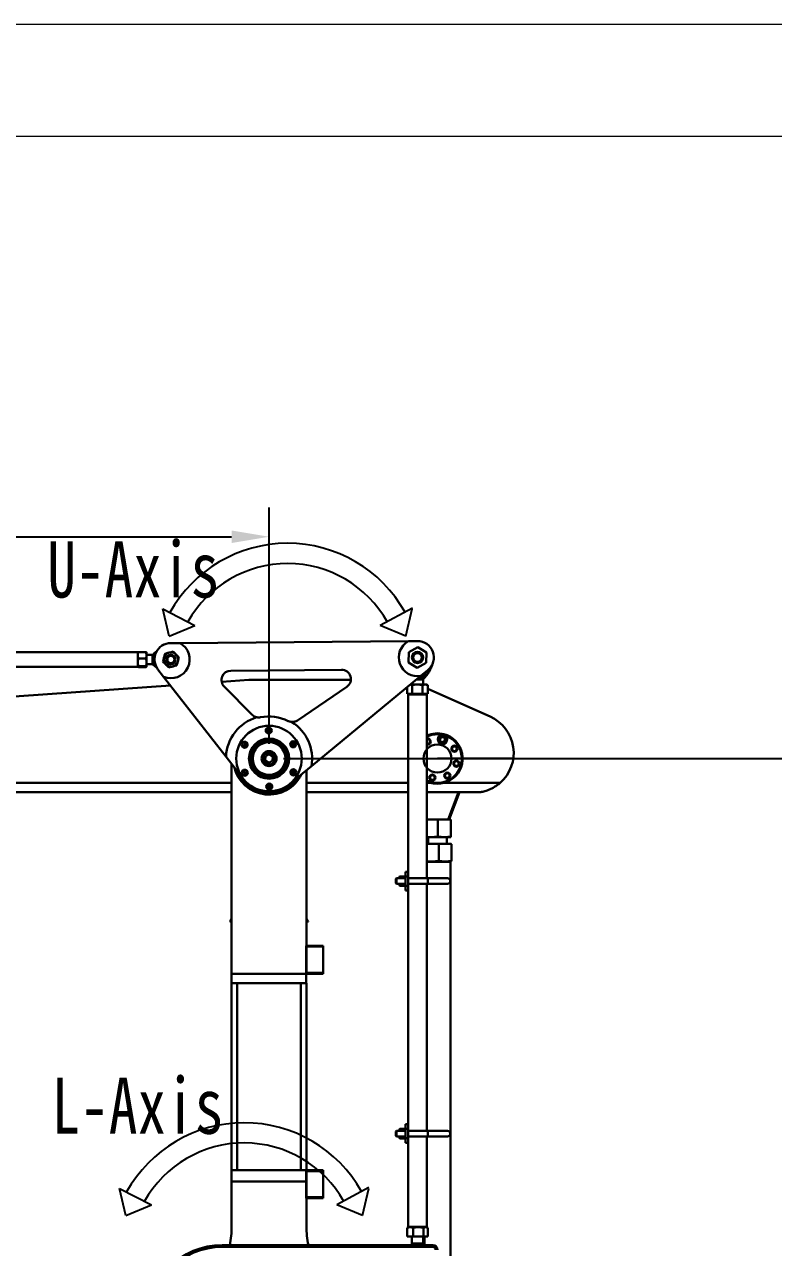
# Model space of a CAD drawing. Header units: millimetres. Extents: x 8 to 22425, y -1213 to 4973.
# Drawn here: x 17571 to 18372, y 3665 to 4973 of the extents above; entities that cross this region are included whole.
import ezdxf

# ---------------------------------------------------------------- set-up
doc = ezdxf.new("R2010")
doc.units = ezdxf.units.MM
doc.header["$PDSIZE"] = -1
doc.layers.add('文字层', color=7, linetype='Continuous', lineweight=25)
doc.styles.get("Standard").update_dxf_attribs({"font": 'hyswlongfangsong.ttf'})
doc.dimstyles.new('ISO-25', dxfattribs={"dimscale": 25, "dimtxt": 3.5, "dimasz": 1.6, "dimexe": 1.25, "dimexo": 0.625, "dimtad": 1, "dimdec": 0, "dimzin": 9, "dimdsep": 46, "dimtxsty": 'Standard', "dimcen": 2.5, "dimadec": 0, "dimazin": 2, "dimtfac": 1, "dimtdec": 0, "dimtofl": 0, "dimtmove": 0, "dimatfit": 3, "dimfxl": 1, "dimarcsym": 0})

# ---------------------------------------------------------------- blocks, each defined once
blk = doc.blocks.new('*D141')
at = {"color": 0, "lineweight": -2, "transparency": 16777216}
for p, q in [((17132.5, 4203.7), (17132.5, 4456.4)), ((17832.5, 4203.7), (17832.5, 4456.4)), ((17172.5, 4425.1), (17792.5, 4425.1))]:
    blk.add_line(p, q, dxfattribs=at)
at = {"color": 0, "transparency": 16777216}
for points in [[(17172.5, 4431.8), (17172.5, 4418.4), (17132.5, 4425.1)], [(17792.5, 4431.8), (17792.5, 4418.4), (17832.5, 4425.1)]]:
    blk.add_solid(points, dxfattribs=at)
at = {"layer": 'Defpoints', "color": 0, "transparency": 16777216}
for p in [(17832.5, 4425.1), (17132.5, 4188), (17832.5, 4188)]:
    blk.add_point(p, dxfattribs=at)
at = {"color": 0, "transparency": 16777216, "insert": (17482.5, 4484.5), "char_height": 87.5, "attachment_point": 5}
blk.add_mtext('700', dxfattribs=at)
blk = doc.blocks.new('*D142')
at = {"color": 0, "lineweight": -2, "transparency": 16777216}
for p, q in [((17848.1, 4188), (18611.8, 4188)), ((18580.6, 4148), (18580.6, 3578)), ((17848.1, 3538), (18611.8, 3538))]:
    blk.add_line(p, q, dxfattribs=at)
at = {"color": 0, "transparency": 16777216}
for points in [[(18573.9, 4148), (18587.2, 4148), (18580.6, 4188)], [(18573.9, 3578), (18587.2, 3578), (18580.6, 3538)]]:
    blk.add_solid(points, dxfattribs=at)
at = {"layer": 'Defpoints', "color": 0, "transparency": 16777216}
for p in [(17832.5, 4188), (17832.5, 3538), (18580.6, 3538)]:
    blk.add_point(p, dxfattribs=at)
at = {"color": 0, "transparency": 16777216, "insert": (18521.2, 3863), "char_height": 87.5, "attachment_point": 5, "rotation": 90}
blk.add_mtext('650', dxfattribs=at)
blk = doc.blocks.new('222')
for p, q in [((8104.5, 1227.3), (8097.8, 1256.3)), ((8097.8, 1256.3), (8132, 1238.6)), ((8364.4, 1257.1), (8330, 1238.6)), ((8357.5, 1227.3), (8364.2, 1256.3)), ((8104.5, 1227.3), (8132, 1238.6)), ((8357.5, 1227.3), (8330, 1238.6))]:
    blk.add_line(p, q)
for radius, end in [(143.8, 150.9432), (122.2, 150.6282)]:
    blk.add_arc((8231, 1182.6), radius, 29.2015, end)
blk = doc.blocks.new('*D176')
at = {"color": 0, "lineweight": -2, "transparency": 16777216}
for p, q in [((17062.9, 4348.1), (16153, 4348.1)), ((16184.3, 2991), (16184.3, 4308.1)), ((17673.4, 2951), (16153, 2951))]:
    blk.add_line(p, q, dxfattribs=at)
at = {"color": 0, "transparency": 16777216}
for points in [[(16177.6, 4308.1), (16190.9, 4308.1), (16184.3, 4348.1)], [(16177.6, 2991), (16190.9, 2991), (16184.3, 2951)]]:
    blk.add_solid(points, dxfattribs=at)
at = {"layer": 'Defpoints', "color": 0, "transparency": 16777216}
for p in [(16184.3, 4348.1), (17078.6, 4348.1), (17689, 2951)]:
    blk.add_point(p, dxfattribs=at)
at = {"color": 0, "transparency": 16777216, "insert": (16124.9, 3649.6), "char_height": 87.5, "attachment_point": 5, "rotation": 90}
blk.add_mtext('1397', dxfattribs=at)

msp = doc.modelspace()

# ---------------------------------------------------------------- linework, layer by layer
at = {"color": 0, "linetype": 'Continuous', "lineweight": 0}
msp.add_line((22425.2, 4972.7), (15320.6, 4972.7), dxfattribs=at)
at = {"color": 0, "linetype": 'Continuous', "lineweight": 15}
msp.add_line((22305.6, 4853.1), (15440.3, 4853.1), dxfattribs=at)
at = {"color": 161, "linetype": 'Continuous', "lineweight": 30, "true_color": 0x67adff}
for p, q in [((17692.1, 4301.9), (17142.1, 4301.9)), ((17692.1, 4301.9), (17692.1, 4285.9)), ((17700.9, 4301.9), (17692.8, 4301.9)), ((17701.6, 4298.4), (17701.6, 4301.5)), ((17717.7, 4308.7), (17717.6, 4308.4)), ((17717.6, 4308.4), (17717.7, 4308.3)), ((17718.7, 4309.3), (17718.8, 4309.1)), ((17718.8, 4309.1), (17718.9, 4309)), ((17720, 4309.8), (17719.7, 4309.9)), ((17720.1, 4309.7), (17720, 4309.8)), ((17737.1, 4311.4), (17727.5, 4311.4)), ((17981.4, 4313.5), (17737.1, 4311.4)), ((17991.1, 4313.6), (17981.4, 4313.5)), ((17981.9, 4301.8), (17981.6, 4290.8)), ((17991.5, 4307), (17981.9, 4301.8)), ((18000.8, 4301.3), (17991.5, 4307)), ((18000.6, 4290.3), (18000.8, 4301.3)), ((17700.9, 4294.9), (17692.8, 4294.9)), ((17708, 4298.9), (17701.6, 4298.9)), ((17701.6, 4298.4), (17701.6, 4290.8)), ((17701.6, 4290.8), (17701.6, 4286.3)), ((17708, 4288.9), (17701.6, 4288.9)), ((17708, 4298.9), (17708, 4288.9)), ((17708.2, 4298.9), (17708.2, 4288.8)), ((17981.6, 4290.8), (17990.9, 4285.1)), ((17990.9, 4285.1), (18000.6, 4290.3)), ((17142.1, 4285.9), (17692.1, 4285.9)), ((17700.9, 4286.8), (17692.8, 4286.8)), ((17700.9, 4285.8), (17692.8, 4285.8)), ((17713.8, 4283.1), (17719.8, 4275.5)), ((17719.8, 4275.5), (17786.5, 4190)), ((17791.6, 4281.9), (17909.9, 4282.9)), ((17877.8, 4180), (17994.9, 4276.4)), ((17994.9, 4276.4), (18002.3, 4282.6)), ((17996.6, 4277.9), (18000.4, 4277.9)), ((17996.8, 4278), (18000.7, 4278)), ((17137.4, 4224.5), (17727.1, 4266.1)), ((17781.9, 4270), (17810.8, 4272)), ((17814.3, 4234.9), (17784.6, 4264.9)), ((17810.8, 4272), (17920, 4272)), ((17915.7, 4264.6), (17863, 4228.8)), ((17980.2, 4257.1), (17980.2, 4264.4)), ((17985.5, 4266.5), (17983.4, 4267)), ((17983.5, 4267.1), (17990.9, 4267.1)), ((17985.2, 4268.5), (17985.2, 4267.1)), ((17990.9, 4267.1), (17985.5, 4266.5)), ((17985.5, 4257.1), (17985.5, 4266.5)), ((17990.2, 4272.6), (17997.2, 4272.6)), ((17990.4, 4272.7), (17997.3, 4272.7)), ((17996.4, 4266.5), (17990.9, 4267.1)), ((17990.9, 4267.1), (17999.3, 4267.1)), ((17999.3, 4267.1), (17996.4, 4266.5)), ((17996.4, 4257.1), (17996.4, 4266.5)), ((17997.2, 4272.6), (17997.2, 4267.1)), ((18002.2, 4266.5), (17999.3, 4267.1)), ((17999.3, 4267.1), (18000.7, 4267.1)), ((18002.2, 4266.5), (18000.7, 4267.1)), ((18002, 4266.6), (18002.2, 4266.5)), ((18002.2, 4257.1), (18002.2, 4266.5)), ((18002.2, 4262.5), (18068.8, 4232.9)), ((17985.5, 4257.1), (17980.2, 4257.1)), ((17981.7, 4257.1), (17981.2, 4256.6)), ((17981.2, 4256.6), (17981.2, 4067.1)), ((17996.4, 4257.1), (17985.5, 4257.1)), ((18002.2, 4257.1), (17996.4, 4257.1)), ((18001.2, 4256.6), (18000.7, 4257.1)), ((18001.2, 4060.1), (18001.2, 4256.6)), ((18016.1, 4210.5), (18015.1, 4207.8)), ((18018.9, 4211), (18016.1, 4210.5)), ((18020.7, 4208.9), (18018.9, 4211)), ((17814.6, 4197), (17814.9, 4197.5)), ((17815.6, 4196.7), (17815.7, 4196.9)), ((17817.2, 4200.9), (17817.6, 4201.3)), ((17818, 4200.4), (17818.2, 4200.6)), ((17821.3, 4203.4), (17821.5, 4203.5)), ((17824.6, 4206.4), (17825.1, 4206.6)), ((17825.1, 4205.5), (17825.3, 4205.6)), ((17829, 4207.7), (17829.6, 4207.8)), ((17829.4, 4206.8), (17829.6, 4206.8)), ((17833.7, 4208), (17834.3, 4208)), ((17833.8, 4207), (17834, 4207)), ((17838.1, 4206.2), (17838.3, 4206.1)), ((17842.1, 4204.4), (17842.3, 4204.3)), ((17842.5, 4205.4), (17843, 4205)), ((17845.7, 4201.7), (17845.8, 4201.6)), ((17846.2, 4202.6), (17846.6, 4202.2)), ((17848.5, 4198.3), (17848.6, 4198.1)), ((17849.2, 4199), (17849.5, 4198.5)), ((17857, 4205.4), (17857.9, 4204.1)), ((17857.9, 4204.1), (17860.6, 4203.6)), ((17860.6, 4203.6), (17860.8, 4203.7)), ((18015.1, 4207.8), (18017, 4205.6)), ((18017, 4205.6), (18019.8, 4206.2)), ((18019.8, 4206.2), (18020.7, 4208.9)), ((17786.5, 4190), (17804.9, 4166.5)), ((17813, 4183.4), (17812.9, 4184)), ((17813, 4192.7), (17813.2, 4193.2)), ((17813.5, 4188.2), (17813.5, 4188.4)), ((17814, 4192.6), (17814.1, 4192.8)), ((17828.7, 4190.6), (17828.4, 4186)), ((17828.4, 4186), (17832.2, 4183.5)), ((17832.8, 4192.6), (17828.7, 4190.6)), ((17832.2, 4183.5), (17836.3, 4185.5)), ((17836.6, 4190.1), (17832.8, 4192.6)), ((17836.3, 4185.5), (17836.6, 4190.1)), ((17850.4, 4194.4), (17850.5, 4194.2)), ((17851.3, 4185.7), (17851.3, 4185.4)), ((17851.4, 4190.1), (17851.4, 4189.8)), ((17852.4, 4185.7), (17852.3, 4185.1)), ((17852.4, 4190.3), (17852.4, 4189.8)), ((18012.5, 4188), (18093.6, 4188)), ((17792.5, 4182.4), (17792.5, 3958)), ((17814.6, 4179.1), (17814.4, 4179.6)), ((17815.4, 4179.7), (17815.3, 4179.9)), ((17817.2, 4175.2), (17816.8, 4175.6)), ((17817.8, 4176), (17817.7, 4176.1)), ((17820.5, 4172), (17820.1, 4172.4)), ((17821, 4172.9), (17820.8, 4173)), ((17824.8, 4170.7), (17824.6, 4170.8)), ((17841.8, 4171.5), (17841.6, 4171.4)), ((17842.4, 4170.7), (17842, 4170.4)), ((17845.4, 4174.1), (17845.2, 4173.9)), ((17846.2, 4173.5), (17845.8, 4173.1)), ((17850.3, 4181.4), (17850.2, 4181.2)), ((17851.3, 4181.2), (17851.1, 4180.6)), ((17854.7, 4161), (17877.8, 4180)), ((17859.2, 4174.5), (17859.7, 4175.5)), ((17872.5, 3988), (17872.5, 4175.6)), ((17147.5, 4162), (17792.5, 4162)), ((17824.6, 4169.7), (17824, 4169.9)), ((17829, 4168.3), (17828.4, 4168.5)), ((17829, 4169.4), (17828.8, 4169.4)), ((17833.4, 4169.1), (17833.2, 4169)), ((17837.8, 4169.8), (17837.6, 4169.7)), ((17838.2, 4168.9), (17837.6, 4168.7)), ((17872.5, 4162), (17981.2, 4162)), ((18001.2, 4162), (18005.2, 4162)), ((18019.8, 4162), (18079.5, 4162)), ((17191.3, 4152), (17792.5, 4152)), ((17872.5, 4152), (17981.2, 4152)), ((18001.2, 4152), (18058, 4152)), ((18023.9, 4123), (18035.1, 4152)), ((18036.1, 4152), (18025, 4123)), ((18001.2, 4122.7), (18005.6, 4123)), ((18023.9, 4123), (18001.2, 4123)), ((18005.6, 4123), (18012.8, 4122.4)), ((18012.8, 4122.4), (18019.9, 4123)), ((18012.8, 4122.4), (18012.8, 4104.6)), ((18019.9, 4123), (18026.9, 4122.4)), ((18025, 4123), (18023.9, 4123)), ((18026.8, 4123), (18025, 4123)), ((18026.8, 4123), (18026.8, 4123)), ((18026.9, 4122.4), (18026.9, 4104.6)), ((18005.6, 4104), (18001.2, 4104.4)), ((18005.6, 4104), (18001.2, 4104)), ((18001.2, 4096.6), (18006.4, 4097)), ((18006.4, 4097), (18001.2, 4097)), ((18002.5, 4104), (18002.5, 4097)), ((18012.8, 4104.6), (18005.6, 4104)), ((18019.9, 4104), (18005.6, 4104)), ((18006.4, 4097), (18013.9, 4096.4)), ((18020.7, 4097), (18006.4, 4097)), ((18019.9, 4104), (18012.8, 4104.6)), ((18013.9, 4096.4), (18020.7, 4097)), ((18013.9, 4096.4), (18013.9, 4078.6)), ((18026.9, 4104.6), (18019.9, 4104)), ((18026.8, 4104), (18019.9, 4104)), ((18020.7, 4097), (18027.4, 4096.4)), ((18020.7, 4097), (18026.7, 4097)), ((18022.5, 4097), (18022.5, 4104)), ((18026.8, 4104), (18026.8, 4104)), ((18026.8, 4097), (18026.8, 4097)), ((18027.4, 4096.4), (18027.4, 4078.6)), ((17978.2, 4067.1), (17981.2, 4067.1)), ((18006.4, 4078), (18001.2, 4078.4)), ((18006.4, 4078), (18001.2, 4078)), ((18026.5, 4077.5), (18001.2, 4077.5)), ((18013.9, 4078.6), (18006.4, 4078)), ((18020.7, 4078), (18006.4, 4078)), ((18020.7, 4078), (18013.9, 4078.6)), ((18027.4, 4078.6), (18020.7, 4078)), ((18020.7, 4078), (18026.7, 4078)), ((18026.5, 4077.5), (18026, 4078)), ((18026.5, 3648.5), (18026.5, 4077.5)), ((18026.8, 4078), (18026.8, 4078)), ((17968.8, 4060.1), (17968.2, 4059.5)), ((17968.2, 4054.7), (17968.8, 4054.1)), ((17978.2, 4060.1), (17968.8, 4060.1)), ((17968.8, 4054.1), (17978.2, 4054.1)), ((17972.2, 4061.4), (17971.8, 4061.7)), ((17971.8, 4060.1), (17971.8, 4061.7)), ((17971.8, 4054.1), (17971.8, 4052.4)), ((17972, 4060.1), (17972.2, 4061.4)), ((17977.8, 4062.1), (17972.2, 4062.1)), ((17977.8, 4061.4), (17972.2, 4061.4)), ((17977.8, 4062.1), (17978.2, 4061.7)), ((17977.8, 4061.4), (17978, 4060.1)), ((17978.2, 4062.1), (17978.2, 4052.1)), ((17981.2, 4062.1), (17978.2, 4062.1)), ((17981.2, 4062.1), (17981.2, 4052.1)), ((18002.2, 4060.1), (17981.2, 4060.1)), ((17981.2, 4054.1), (18002.2, 4054.1)), ((18001.2, 3790.1), (18001.2, 4054.1)), ((18023.2, 4060.1), (18002.2, 4060.1)), ((17977.8, 4052), (17972.2, 4052)), ((17977.8, 4052), (17978.2, 4052.4)), ((17978.2, 4052.1), (17981.2, 4052.1)), ((17981.2, 4047.1), (17978.2, 4047.1)), ((17981.2, 4047.1), (17981.2, 3797.1)), ((17792.5, 4013), (17790.8, 4014)), ((17874.2, 4014), (17872.5, 4013)), ((17872.3, 3988), (17872.5, 3988)), ((17872.3, 3988), (17872.3, 3958)), ((17872.5, 3987), (17872.5, 3988)), ((17872.5, 3988), (17890.5, 3988)), ((17890.5, 3988), (17890.5, 3987)), ((17872.5, 3987), (17872.5, 3959)), ((17890.5, 3987), (17872.5, 3987)), ((17890.5, 3987), (17890.5, 3959)), ((17792.5, 3958), (17872.3, 3958)), ((17792.5, 3948), (17792.5, 3958)), ((17872.3, 3948), (17872.3, 3958)), ((17872.5, 3958), (17872.5, 3959)), ((17872.5, 3959), (17890.5, 3959)), ((17890.5, 3958), (17872.5, 3958)), ((17890.5, 3959), (17890.5, 3958)), ((17872.3, 3948), (17792.5, 3948)), ((17792.5, 3948), (17792.5, 3748)), ((17798.5, 3948), (17798.5, 3748)), ((17866.5, 3948), (17866.5, 3748)), ((17872.5, 3948), (17872.3, 3948)), ((17872.5, 3948), (17872.5, 3748)), ((17972.2, 3791.4), (17971.8, 3791.7)), ((17971.8, 3790.1), (17971.8, 3791.7)), ((17972, 3790.1), (17972.2, 3791.4)), ((17977.8, 3792.1), (17972.2, 3792.1)), ((17977.8, 3791.4), (17972.2, 3791.4)), ((17977.8, 3792.1), (17978.2, 3791.7)), ((17977.8, 3791.4), (17978, 3790.1)), ((17978.2, 3797.1), (17981.2, 3797.1)), ((17981.2, 3792.1), (17978.2, 3792.1)), ((17978.2, 3792.1), (17978.2, 3782.1)), ((17981.2, 3792.1), (17981.2, 3782.1)), ((17968.8, 3790.1), (17968.2, 3789.5)), ((17968.2, 3784.7), (17968.8, 3784.1)), ((17978.2, 3790.1), (17968.8, 3790.1)), ((17968.8, 3784.1), (17978.2, 3784.1)), ((17977.8, 3782), (17972.2, 3782)), ((17977.8, 3782), (17978.2, 3782.4)), ((17978.2, 3782.1), (17981.2, 3782.1)), ((18002.2, 3790.1), (17981.2, 3790.1)), ((17981.2, 3784.1), (18002.2, 3784.1)), ((18001.2, 3687.6), (18001.2, 3784.1)), ((17981.2, 3777.1), (17978.2, 3777.1)), ((17981.2, 3777.1), (17981.2, 3687.6)), ((17792.5, 3736), (17792.5, 3748)), ((17792.5, 3748), (17872.3, 3748)), ((17872.3, 3748), (17872.3, 3736)), ((17872.3, 3748), (17872.5, 3748)), ((17872.5, 3747), (17872.5, 3748)), ((17872.5, 3748), (17890.5, 3748)), ((17872.5, 3747), (17872.5, 3719)), ((17890.5, 3747), (17872.5, 3747)), ((17890.5, 3748), (17890.5, 3747)), ((17890.5, 3747), (17890.5, 3719)), ((17792.5, 3688), (17792.5, 3736)), ((17872.3, 3736), (17792.5, 3736)), ((17872.3, 3736), (17872.3, 3718)), ((17872.3, 3718), (17872.5, 3718)), ((17872.5, 3718), (17872.5, 3719)), ((17872.5, 3719), (17890.5, 3719)), ((17872.5, 3688), (17872.5, 3718)), ((17890.5, 3718), (17872.5, 3718)), ((17890.5, 3719), (17890.5, 3718)), ((17983.4, 3687.1), (17980.3, 3686.5)), ((17981.7, 3687.1), (17980.7, 3686.7)), ((17981.2, 3687.6), (17981.7, 3687.1)), ((17981.7, 3687.1), (17983.4, 3687.1)), ((17986.5, 3686.5), (17983.4, 3687.1)), ((17983.4, 3687.1), (17992, 3687.1)), ((17992, 3687.1), (17986.5, 3686.5)), ((17997.5, 3686.5), (17992, 3687.1)), ((17999.8, 3687.1), (17997.5, 3686.5)), ((18002.1, 3686.5), (17999.8, 3687.1)), ((17999.8, 3687.1), (18000.7, 3687.1)), ((18000.7, 3687.1), (18001.2, 3687.6)), ((18001.7, 3686.7), (18000.7, 3687.1)), ((18001, 3687.6), (18001.2, 3687.6)), ((17980.3, 3686.5), (17980.7, 3686.6)), ((17980.3, 3677.1), (17980.3, 3686.5)), ((17986.5, 3677.1), (17980.3, 3677.1)), ((17985.2, 3669.6), (17985.2, 3677.1)), ((17986.5, 3677.1), (17986.5, 3686.5)), ((17997.5, 3677.1), (17986.5, 3677.1)), ((17997.2, 3669.6), (17997.2, 3677.1)), ((17997.5, 3677.1), (17997.5, 3686.5)), ((18002.1, 3677.1), (17997.5, 3677.1)), ((17998.5, 3677.1), (17998.5, 3668)), ((18002.1, 3677.1), (18002.1, 3686.5)), ((17782.5, 3668), (17782.5, 3666)), ((17782.5, 3668), (18007.5, 3668)), ((18007.5, 3666), (17782.5, 3666)), ((17984, 3668), (17985.1, 3669.4)), ((17998.5, 3668), (17997.3, 3669.4)), ((18007.5, 3668), (18007.5, 3666))]:
    msp.add_line(p, q, dxfattribs=at)
at = {"color": 161, "linetype": 'Continuous', "lineweight": 30, "true_color": 0x67adff, "flags": 128}
for points in [[(17717.6, 4308.4), (17717.7, 4308.4), (17718, 4308.6), (17718.3, 4308.8), (17718.8, 4309.1)], [(17717.7, 4308.7), (17717.8, 4308.8), (17718, 4308.9), (17718.3, 4309.1), (17718.7, 4309.3)], [(17718.7, 4309.3), (17719.1, 4309.5), (17719.4, 4309.7), (17719.6, 4309.8), (17719.7, 4309.9)], [(17718.8, 4309.1), (17719.3, 4309.4), (17719.7, 4309.6), (17719.9, 4309.7), (17720, 4309.8)], [(18001.2, 4256.6), (18001, 4256.6), (18000.5, 4256.6), (17999.7, 4256.6), (17998.5, 4256.6), (17997.1, 4256.6), (17995.4, 4256.6), (17993.6, 4256.6), (17991.7, 4256.6), (17989.8, 4256.6), (17988, 4256.6), (17986.3, 4256.6), (17984.7, 4256.6), (17983.4, 4256.6), (17982.3, 4256.6), (17981.6, 4256.6), (17981.3, 4256.6), (17981.2, 4256.6)], [(17834.7, 4217.9), (17832, 4218), (17829.7, 4217.9)], [(17816.6, 4198.9), (17816.4, 4199), (17816.3, 4199.1), (17816.1, 4199.2), (17815.9, 4199.3), (17815.8, 4199.4), (17815.7, 4199.5), (17815.5, 4199.6), (17815.4, 4199.7)], [(17816.6, 4198.9), (17816.7, 4198.7), (17816.9, 4198.6), (17817, 4198.5), (17817.2, 4198.4), (17817.3, 4198.3), (17817.5, 4198.2), (17817.6, 4198.2)], [(17819.5, 4202.2), (17819.4, 4202.4), (17819.2, 4202.5), (17819.1, 4202.7), (17819, 4202.8), (17818.9, 4202.9), (17818.7, 4203.1), (17818.6, 4203.2), (17818.5, 4203.3)], [(17819.5, 4202.2), (17819.6, 4202.1), (17819.8, 4202), (17819.9, 4201.8), (17820, 4201.7), (17820.1, 4201.5), (17820.2, 4201.4), (17820.3, 4201.3)], [(17820.6, 4204.1), (17820.7, 4204.2), (17821, 4204.4)], [(17823.1, 4204.8), (17823, 4205), (17822.9, 4205.2), (17822.8, 4205.4), (17822.8, 4205.5), (17822.7, 4205.7), (17822.6, 4205.8), (17822.5, 4206), (17822.4, 4206.1)], [(17823.1, 4204.8), (17823.2, 4204.7), (17823.3, 4204.5), (17823.4, 4204.3), (17823.5, 4204.2), (17823.6, 4204), (17823.7, 4203.9), (17823.7, 4203.8)], [(17827.2, 4206.6), (17827.2, 4206.7), (17827.1, 4206.9), (17827.1, 4207.1), (17827, 4207.3), (17827, 4207.5), (17826.9, 4207.6), (17826.9, 4207.8), (17826.9, 4207.9)], [(17827.2, 4206.6), (17827.3, 4206.4), (17827.4, 4206.2), (17827.4, 4206), (17827.5, 4205.8), (17827.5, 4205.7), (17827.6, 4205.5), (17827.6, 4205.4)], [(17831.7, 4207.3), (17831.7, 4207.5), (17831.6, 4207.7), (17831.6, 4207.8), (17831.6, 4208), (17831.6, 4208.2), (17831.6, 4208.4), (17831.6, 4208.5), (17831.6, 4208.7)], [(17831.7, 4207.3), (17831.7, 4207.1), (17831.7, 4206.9), (17831.7, 4206.7), (17831.7, 4206.5), (17831.7, 4206.3), (17831.7, 4206.2), (17831.7, 4206)], [(17836.1, 4206.9), (17836.1, 4206.7), (17836, 4206.6), (17836, 4206.4), (17836, 4206.2), (17835.9, 4206), (17835.9, 4205.9), (17835.9, 4205.7)], [(17836.1, 4206.9), (17836.2, 4207.1), (17836.2, 4207.3), (17836.2, 4207.5), (17836.3, 4207.7), (17836.3, 4207.9), (17836.3, 4208), (17836.4, 4208.2), (17836.4, 4208.3)], [(17838.2, 4207.2), (17838.5, 4207.1), (17838.8, 4207)], [(17840.4, 4205.6), (17840.3, 4205.4), (17840.2, 4205.2), (17840.1, 4205.1), (17840.1, 4204.9), (17840, 4204.7), (17839.9, 4204.6), (17839.9, 4204.5)], [(17840.4, 4205.6), (17840.5, 4205.8), (17840.5, 4205.9), (17840.6, 4206.1), (17840.7, 4206.3), (17840.8, 4206.4), (17840.8, 4206.6), (17840.9, 4206.7), (17841, 4206.9)], [(17844.2, 4203.3), (17844.1, 4203.1), (17844, 4203), (17843.9, 4202.8), (17843.8, 4202.7), (17843.6, 4202.6), (17843.5, 4202.4), (17843.5, 4202.3)], [(17844.2, 4203.3), (17844.3, 4203.4), (17844.5, 4203.6), (17844.6, 4203.8), (17844.7, 4203.9), (17844.8, 4204), (17844.9, 4204.2), (17845, 4204.3), (17845.1, 4204.4)], [(17847.4, 4200.2), (17847.3, 4200.1), (17847.1, 4199.9), (17847, 4199.8), (17846.8, 4199.7), (17846.7, 4199.6), (17846.6, 4199.5), (17846.5, 4199.4)], [(17847.4, 4200.2), (17847.6, 4200.3), (17847.7, 4200.4), (17847.9, 4200.5), (17848, 4200.7), (17848.1, 4200.8), (17848.3, 4200.9), (17848.4, 4201), (17848.5, 4201.1)], [(17849.8, 4196.4), (17850, 4196.5), (17850.2, 4196.6), (17850.3, 4196.7), (17850.5, 4196.7), (17850.7, 4196.8), (17850.8, 4196.9), (17851, 4197), (17851.1, 4197)], [(17813.3, 4186.1), (17813.1, 4186.1), (17813, 4186.1), (17812.8, 4186), (17812.6, 4186), (17812.4, 4186), (17812.2, 4186), (17812.1, 4186), (17811.9, 4185.9)], [(17813.4, 4190.6), (17813.2, 4190.6), (17813, 4190.6), (17812.8, 4190.6), (17812.7, 4190.7), (17812.5, 4190.7), (17812.3, 4190.7), (17812.1, 4190.7), (17812, 4190.7)], [(17812.5, 4188), (17812.5, 4188.1), (17812.5, 4188.6)], [(17814.5, 4194.9), (17814.3, 4195), (17814.1, 4195), (17814, 4195.1), (17813.8, 4195.2), (17813.6, 4195.2), (17813.5, 4195.3), (17813.3, 4195.3), (17813.2, 4195.4)], [(17813.3, 4186.1), (17813.5, 4186.1), (17813.7, 4186.1), (17813.9, 4186.1), (17814.1, 4186.2), (17814.3, 4186.2), (17814.4, 4186.2), (17814.6, 4186.2)], [(17813.4, 4190.6), (17813.6, 4190.5), (17813.8, 4190.5), (17814, 4190.5), (17814.2, 4190.5), (17814.3, 4190.4), (17814.5, 4190.4), (17814.6, 4190.4)], [(17814, 4183.8), (17813.9, 4183.9), (17813.9, 4184)], [(17814.5, 4194.9), (17814.7, 4194.8), (17814.9, 4194.8), (17815, 4194.7), (17815.2, 4194.6), (17815.4, 4194.6), (17815.5, 4194.5), (17815.7, 4194.4)], [(17849.8, 4196.4), (17849.6, 4196.3), (17849.5, 4196.2), (17849.3, 4196.2), (17849.1, 4196.1), (17849, 4196), (17848.8, 4195.9), (17848.7, 4195.9)], [(17851.1, 4183.3), (17851, 4183.4), (17850.8, 4183.4), (17850.6, 4183.4), (17850.4, 4183.5), (17850.2, 4183.5), (17850.1, 4183.6), (17849.9, 4183.6)], [(17851.3, 4192.2), (17851.1, 4192.1), (17850.9, 4192.1), (17850.7, 4192.1), (17850.5, 4192), (17850.4, 4192), (17850.2, 4191.9), (17850.1, 4191.9)], [(17851.7, 4187.7), (17851.5, 4187.7), (17851.4, 4187.7), (17851.2, 4187.7), (17851, 4187.8), (17850.8, 4187.8), (17850.6, 4187.8), (17850.5, 4187.8)], [(17851.3, 4194.9), (17851.4, 4194.6), (17851.5, 4194.3)], [(17851.3, 4192.2), (17851.5, 4192.2), (17851.7, 4192.3), (17851.8, 4192.3), (17852, 4192.3), (17852.2, 4192.4), (17852.4, 4192.4), (17852.5, 4192.5), (17852.7, 4192.5)], [(17851.7, 4187.7), (17851.9, 4187.7), (17852.1, 4187.7), (17852.3, 4187.7), (17852.5, 4187.7), (17852.7, 4187.7), (17852.8, 4187.7), (17853, 4187.7), (17853.2, 4187.7)], [(17814.3, 4181.7), (17814.1, 4181.7), (17813.9, 4181.6), (17813.8, 4181.5), (17813.6, 4181.5), (17813.4, 4181.4), (17813.3, 4181.4), (17813.1, 4181.3), (17813, 4181.3)], [(17814.3, 4181.7), (17814.5, 4181.8), (17814.7, 4181.9), (17814.8, 4181.9), (17815, 4182), (17815.2, 4182), (17815.3, 4182.1), (17815.5, 4182.1)], [(17816.2, 4177.7), (17816.1, 4177.6), (17815.9, 4177.5), (17815.8, 4177.4), (17815.6, 4177.3), (17815.5, 4177.2), (17815.3, 4177.1), (17815.2, 4177), (17815.1, 4176.9)], [(17816.2, 4177.7), (17816.4, 4177.8), (17816.6, 4177.9), (17816.7, 4178), (17816.9, 4178.1), (17817, 4178.2), (17817.2, 4178.3), (17817.3, 4178.4)], [(17819.1, 4174.2), (17818.9, 4174.1), (17818.8, 4174), (17818.7, 4173.8), (17818.5, 4173.7), (17818.4, 4173.6), (17818.3, 4173.4), (17818.2, 4173.3), (17818.1, 4173.2)], [(17819.1, 4174.2), (17819.2, 4174.4), (17819.3, 4174.5), (17819.5, 4174.6), (17819.6, 4174.8), (17819.7, 4174.9), (17819.8, 4175), (17819.9, 4175.1)], [(17822.6, 4171.5), (17822.5, 4171.3), (17822.4, 4171.2), (17822.3, 4171), (17822.2, 4170.9), (17822.1, 4170.7), (17822, 4170.6), (17822, 4170.4), (17821.9, 4170.3)], [(17822.6, 4171.5), (17822.7, 4171.7), (17822.8, 4171.8), (17822.9, 4172), (17823, 4172.2), (17823.1, 4172.3), (17823.2, 4172.5), (17823.3, 4172.6)], [(17826.7, 4169.7), (17826.7, 4169.9), (17826.8, 4170), (17826.9, 4170.2), (17826.9, 4170.4), (17827, 4170.6), (17827, 4170.7), (17827.1, 4170.9)], [(17839.8, 4170.2), (17839.8, 4170.4), (17839.7, 4170.6), (17839.6, 4170.8), (17839.6, 4170.9), (17839.5, 4171.1), (17839.4, 4171.3), (17839.4, 4171.4)], [(17843.7, 4172.4), (17843.6, 4172.6), (17843.5, 4172.7), (17843.4, 4172.9), (17843.3, 4173), (17843.2, 4173.2), (17843.1, 4173.3), (17843, 4173.4)], [(17843.7, 4172.4), (17843.9, 4172.3), (17844, 4172.1), (17844.1, 4172), (17844.2, 4171.8), (17844.3, 4171.7), (17844.4, 4171.5), (17844.5, 4171.4), (17844.6, 4171.3)], [(17847, 4175.4), (17846.9, 4175.6), (17846.8, 4175.7), (17846.6, 4175.8), (17846.5, 4175.9), (17846.3, 4176), (17846.2, 4176.2), (17846.1, 4176.3)], [(17847, 4175.4), (17847.2, 4175.3), (17847.3, 4175.2), (17847.5, 4175.1), (17847.6, 4174.9), (17847.8, 4174.8), (17847.9, 4174.7), (17848, 4174.6), (17848.1, 4174.5)], [(17848.3, 4177.4), (17848.2, 4177.3), (17848.1, 4177.3)], [(17849.6, 4179.1), (17849.4, 4179.2), (17849.2, 4179.3), (17849, 4179.4), (17848.9, 4179.5), (17848.7, 4179.6), (17848.6, 4179.6), (17848.4, 4179.7)], [(17849.2, 4177), (17849, 4176.7), (17848.9, 4176.5)], [(17849.6, 4179.1), (17849.7, 4179), (17849.9, 4179), (17850.1, 4178.9), (17850.2, 4178.8), (17850.4, 4178.7), (17850.5, 4178.6), (17850.7, 4178.5), (17850.8, 4178.5)], [(17851.1, 4183.3), (17851.3, 4183.3), (17851.5, 4183.2), (17851.7, 4183.2), (17851.9, 4183.1), (17852.1, 4183.1), (17852.2, 4183), (17852.4, 4183), (17852.5, 4183)], [(17857.3, 4171.1), (17857.6, 4171.6), (17859.2, 4174.5)], [(17826.7, 4169.7), (17826.6, 4169.5), (17826.6, 4169.3), (17826.5, 4169.1), (17826.5, 4169), (17826.4, 4168.8), (17826.4, 4168.6), (17826.3, 4168.5), (17826.3, 4168.3)], [(17830.2, 4158.1), (17833, 4158), (17835.2, 4158.2)], [(17831.1, 4168.8), (17831.1, 4168.6), (17831, 4168.5), (17831, 4168.3), (17831, 4168.1), (17831, 4167.9), (17831, 4167.7), (17831, 4167.6), (17831, 4167.4)], [(17831.1, 4168.8), (17831.1, 4169), (17831.1, 4169.2), (17831.1, 4169.4), (17831.1, 4169.6), (17831.1, 4169.8), (17831.2, 4169.9), (17831.2, 4170.1)], [(17833.6, 4168.1), (17833.1, 4168), (17833, 4168)], [(17835.5, 4169), (17835.5, 4169.2), (17835.5, 4169.4), (17835.5, 4169.6), (17835.4, 4169.8), (17835.4, 4170), (17835.4, 4170.1), (17835.3, 4170.3)], [(17835.5, 4169), (17835.6, 4168.8), (17835.6, 4168.6), (17835.6, 4168.5), (17835.7, 4168.3), (17835.7, 4168.1), (17835.7, 4167.9), (17835.7, 4167.8), (17835.8, 4167.6)], [(17839.8, 4170.2), (17839.9, 4170.1), (17840, 4169.9), (17840.1, 4169.7), (17840.1, 4169.5), (17840.2, 4169.4), (17840.3, 4169.2), (17840.3, 4169.1), (17840.4, 4168.9)], [(17978.2, 4062.1), (17978.2, 4063), (17978.2, 4064), (17978.2, 4064.9), (17978.2, 4065.6), (17978.2, 4066.2), (17978.2, 4066.7), (17978.2, 4067), (17978.2, 4067.1)], [(17981.2, 4067.1), (17981.2, 4067), (17981.2, 4066.7), (17981.2, 4066.2), (17981.2, 4065.6), (17981.2, 4064.9), (17981.2, 4064), (17981.2, 4063), (17981.2, 4062.1)], [(17968.2, 4059.5), (17968.2, 4059.3), (17968.2, 4058.8), (17968.2, 4058), (17968.2, 4057.1), (17968.2, 4056.2), (17968.2, 4055.4), (17968.2, 4054.9), (17968.2, 4054.7)], [(17968.8, 4060.1), (17968.8, 4059.9), (17968.8, 4059.4), (17968.8, 4058.6), (17968.8, 4057.6), (17968.8, 4056.6), (17968.8, 4055.6), (17968.8, 4054.8), (17968.8, 4054.3), (17968.8, 4054.1), (17968.8, 4054.1)], [(18002.2, 4060.1), (18002.2, 4059.9), (18002.2, 4059.4), (18002.2, 4058.6), (18002.2, 4057.6), (18002.2, 4056.6), (18002.2, 4055.6), (18002.2, 4054.8), (18002.2, 4054.3), (18002.2, 4054.1), (18002.2, 4054.1)], [(18002.2, 4054.1), (18004.9, 4054.1), (18007.6, 4054.1), (18010.2, 4054.1), (18012.7, 4054.1), (18015, 4054.1), (18017.1, 4054.1), (18018.9, 4054.1), (18020.4, 4054.1), (18021.6, 4054.1), (18022.5, 4054.1), (18023, 4054.1), (18023.2, 4054.1)], [(17978.2, 4047.1), (17978.2, 4047.2), (17978.2, 4047.5), (17978.2, 4047.9), (17978.2, 4048.5), (17978.2, 4049.3), (17978.2, 4050.2), (17978.2, 4051.1), (17978.2, 4052.1)], [(17981.2, 4052.1), (17981.2, 4051.1), (17981.2, 4050.2), (17981.2, 4049.3), (17981.2, 4048.5), (17981.2, 4047.9), (17981.2, 4047.5), (17981.2, 4047.2), (17981.2, 4047.1)], [(17790.8, 4014), (17790.8, 4014.1), (17791, 4014.4), (17791.3, 4014.9), (17791.6, 4015.6), (17792.1, 4016.3), (17792.5, 4017)], [(17872.5, 4017), (17872.9, 4016.3), (17873.3, 4015.6), (17873.7, 4014.9), (17874, 4014.4), (17874.2, 4014.1), (17874.2, 4014)], [(17978.2, 3792.1), (17978.2, 3793), (17978.2, 3794), (17978.2, 3794.9), (17978.2, 3795.6), (17978.2, 3796.2), (17978.2, 3796.7), (17978.2, 3797), (17978.2, 3797.1)], [(17981.2, 3797.1), (17981.2, 3797), (17981.2, 3796.7), (17981.2, 3796.2), (17981.2, 3795.6), (17981.2, 3794.9), (17981.2, 3794), (17981.2, 3793), (17981.2, 3792.1)], [(17968.2, 3789.5), (17968.2, 3789.3), (17968.2, 3788.8), (17968.2, 3788), (17968.2, 3787.1), (17968.2, 3786.2), (17968.2, 3785.4), (17968.2, 3784.9), (17968.2, 3784.7)], [(17968.8, 3790.1), (17968.8, 3789.9), (17968.8, 3789.4), (17968.8, 3788.6), (17968.8, 3787.6), (17968.8, 3786.6), (17968.8, 3785.6), (17968.8, 3784.8), (17968.8, 3784.3), (17968.8, 3784.1)], [(17971.8, 3782.4), (17971.8, 3782.4), (17971.8, 3782.4), (17971.8, 3782.5), (17971.8, 3782.7), (17971.8, 3783), (17971.8, 3783.3), (17971.8, 3783.7), (17971.8, 3784.1)], [(17978.2, 3777.1), (17978.2, 3777.2), (17978.2, 3777.5), (17978.2, 3777.9), (17978.2, 3778.5), (17978.2, 3779.3), (17978.2, 3780.2), (17978.2, 3781.1), (17978.2, 3782.1)], [(17981.2, 3782.1), (17981.2, 3781.1), (17981.2, 3780.2), (17981.2, 3779.3), (17981.2, 3778.5), (17981.2, 3777.9), (17981.2, 3777.5), (17981.2, 3777.2), (17981.2, 3777.1)], [(18023.2, 3790.1), (18023, 3790.1), (18022.5, 3790.1), (18021.6, 3790.1), (18020.4, 3790.1), (18018.9, 3790.1), (18017.1, 3790.1), (18015, 3790.1), (18012.7, 3790.1), (18010.2, 3790.1), (18007.6, 3790.1), (18004.9, 3790.1), (18002.2, 3790.1)], [(18002.2, 3790.1), (18002.2, 3789.9), (18002.2, 3789.4), (18002.2, 3788.6), (18002.2, 3787.6), (18002.2, 3786.6), (18002.2, 3785.6), (18002.2, 3784.8), (18002.2, 3784.3), (18002.2, 3784.1)], [(18002.2, 3784.1), (18004.9, 3784.1), (18007.6, 3784.1), (18010.2, 3784.1), (18012.7, 3784.1), (18015, 3784.1), (18017.1, 3784.1), (18018.9, 3784.1), (18020.4, 3784.1), (18021.6, 3784.1), (18022.5, 3784.1), (18023, 3784.1), (18023.2, 3784.1)], [(17981.2, 3687.6), (17981.3, 3687.6), (17981.6, 3687.6), (17982.3, 3687.6), (17983.4, 3687.6), (17984.7, 3687.6), (17986.3, 3687.6), (17988, 3687.6), (17989.8, 3687.6), (17991.7, 3687.6), (17993.6, 3687.6), (17995.4, 3687.6), (17997.1, 3687.6), (17998.5, 3687.6), (17999.7, 3687.6), (18000.5, 3687.6), (18001, 3687.6)], [(18000.7, 3687.1), (18000.5, 3687.1), (18000, 3687.1), (17999.2, 3687.1), (17998, 3687.1), (17996.6, 3687.1), (17994.9, 3687.1), (17993.2, 3687.1), (17991.3, 3687.1), (17989.5, 3687.1), (17987.7, 3687.1), (17986, 3687.1), (17984.6, 3687.1), (17983.4, 3687.1), (17982.5, 3687.1), (17981.9, 3687.1), (17981.7, 3687.1), (17981.7, 3687.1)], [(17992, 3687.1), (17993.2, 3687.1), (17994.4, 3687.1), (17995.6, 3687.1), (17996.6, 3687.1), (17997.6, 3687.1), (17998.5, 3687.1), (17999.2, 3687.1), (17999.8, 3687.1)], [(17997.3, 3669.4), (17997.1, 3669.4), (17996.6, 3669.4), (17995.7, 3669.4), (17994.7, 3669.4), (17993.4, 3669.4), (17991.9, 3669.4), (17990.5, 3669.4), (17989.1, 3669.4), (17987.8, 3669.4), (17986.7, 3669.4), (17985.8, 3669.4), (17985.3, 3669.4), (17985.1, 3669.4)], [(17997.2, 3669.6), (17997, 3669.6), (17996.4, 3669.6), (17995.5, 3669.6), (17994.2, 3669.6), (17992.8, 3669.6), (17991.2, 3669.6), (17989.7, 3669.6), (17988.2, 3669.6), (17987, 3669.6), (17986, 3669.6), (17985.4, 3669.6), (17985.2, 3669.6)]]:
    msp.add_lwpolyline(points, dxfattribs=at)
at = {"color": 161, "linetype": 'Continuous', "lineweight": 30, "true_color": 0x67adff}
for centre, radius in [((17991.2, 4296.1), 6), ((17727.6, 4293.9), 5), ((17727.6, 4293.9), 3.8), ((17991.2, 4296.1), 4.6), ((17832.5, 4188), 35), ((17832.2, 4218), 3.25), ((17832.2, 4218), 2.5), ((18017.9, 4208.3), 5), ((18017.9, 4208.3), 4.02), ((17806.4, 4202.8), 3.25), ((17806.4, 4202.8), 2.5), ((17832.5, 4188), 21.5), ((17832.5, 4188), 18), ((17832.5, 4188), 17.5), ((17858.3, 4203.3), 3.25), ((17858.3, 4203.3), 2.5), ((18012.5, 4188), 15), ((18030.7, 4198.5), 3.3), ((18030.7, 4198.5), 2.5), ((17832.5, 4188), 8), ((17832.5, 4188), 6.43), ((18032.8, 4182.6), 3.3), ((18032.8, 4182.6), 2.5), ((17806.6, 4172.8), 3.25), ((17806.6, 4172.8), 2.5), ((17858.6, 4173.3), 3.25), ((17858.6, 4173.3), 2.5), ((18007.1, 4167.7), 3.3), ((18023, 4169.8), 3.3), ((18023, 4169.8), 2.5), ((17832.7, 4158), 3.25), ((17832.7, 4158), 2.5), ((18007.1, 4167.7), 2.5)]:
    msp.add_circle(centre, radius, dxfattribs=at)
for centre, radius, start, end in [((17727.6, 4293.9), 17.5, 90.4804, 217.9984), ((17727.6, 4293.9), 20, 246.9534, 61.5253), ((17727.6, 4293.9), 7.62, 104.9291, 164.9291), ((17727.6, 4293.9), 7.62, 44.9291, 104.9291), ((17991.2, 4296.1), 20, 119.4354, 280.5178), ((17991.2, 4296.1), 17.5, 309.4728, 90.4804), ((17708, 4299.1), 0.2, 270, 316.0601), ((17708, 4288.7), 0.2, 43.9399, 90), ((17727.6, 4293.9), 7.62, 164.9291, 224.9291), ((17727.6, 4293.9), 7.62, 224.9291, 284.9291), ((17727.6, 4293.9), 7.62, 284.9291, 344.9291), ((17727.6, 4293.9), 7.62, 344.9291, 44.9291), ((17791.7, 4271.9), 10, 90.4804, 224.7433), ((17910, 4272.9), 10, 304.2433, 90.4804), ((18000.3, 4277.6), 0.287, 357.1481, 60.7865), ((17955.3, 4219.9), 73.8, 51.8377, 51.9849), ((17997.4, 4272.6), 0.2, 134.7159, 180.0002), ((17832.5, 4188), 46, 106.5734, 177.5393), ((17821.4, 4241.9), 10, 224.7433, 258.1372), ((17821.4, 4241.9), 10, 258.1372, 281.6067), ((17832.5, 4188), 45, 63.0638, 101.6067), ((17857.4, 4237.1), 10, 243.0638, 266.5333), ((17857.4, 4237.1), 10, 266.5333, 304.2433), ((17832.5, 4188), 46, 349.9319, 58.097), ((18051.5, 4194), 42.5, 311.1542, 66), ((18012.5, 4188), 27, 75, 114.6987), ((18012.5, 4188), 27, 245.3016, 75), ((18012.5, 4188), 26, 75, 115.7165), ((18012.5, 4188), 26, 244.2839, 75), ((17832.5, 4188), 30, 145.7043, 155.2564), ((17832.5, 4188), 20.7, 2.4587, 182.4587), ((17814.5, 4194.9), 2.13, 30.4922, 108.6198), ((17816.6, 4198.9), 2.13, 196.2976, 274.4252), ((17816.6, 4198.9), 2.13, 17.1589, 95.2864), ((17819.5, 4202.2), 2.13, 182.9643, 261.0919), ((17819.5, 4202.2), 2.13, 3.8256, 81.9531), ((17823.1, 4204.8), 2.12, 169.631, 247.7585), ((17823.1, 4204.8), 2.13, 350.4922, 68.6198), ((17827.2, 4206.6), 2.13, 156.2976, 234.4252), ((17827.2, 4206.6), 2.12, 337.1589, 55.2864), ((17831.7, 4207.3), 2.13, 142.9643, 221.0919), ((17831.7, 4207.3), 2.13, 323.8256, 41.9531), ((17836.1, 4206.9), 2.12, 129.631, 207.7585), ((17836.1, 4206.9), 2.13, 310.4922, 28.6198), ((17840.4, 4205.6), 2.12, 116.2976, 194.4252), ((17840.4, 4205.6), 2.12, 297.1589, 15.2864), ((17844.2, 4203.3), 2.13, 102.9643, 181.0919), ((17844.2, 4203.3), 2.13, 283.8256, 2.4587), ((17847.4, 4200.2), 2.12, 89.631, 167.7585), ((17847.4, 4200.2), 2.13, 270.4922, 348.6198), ((17849.8, 4196.4), 2.13, 76.2976, 154.4252), ((17832.5, 4188), 30, 25.7043, 35.2564), ((18002, 4206.2), 3.3, 345, 103.7052), ((18002, 4206.2), 2.5, 0, 108.2245), ((18002, 4206.2), 2.5, 251.7759, 0), ((18002, 4206.2), 3.3, 256.2952, 345), ((17832.5, 4188), 20.7, 182.4587, 2.4587), ((17813.3, 4186.1), 2.13, 57.1589, 135.2864), ((17813.4, 4190.6), 2.12, 222.9643, 301.0919), ((17813.3, 4186.1), 2.13, 236.2976, 314.4252), ((17813.4, 4190.6), 2.13, 43.8256, 121.9531), ((17814.3, 4181.7), 2.13, 70.4922, 148.6198), ((17814.5, 4194.9), 2.12, 209.631, 287.7585), ((17849.8, 4196.4), 2.13, 257.1589, 335.2864), ((17851.3, 4192.2), 2.13, 62.9643, 141.0919), ((17851.3, 4192.2), 2.13, 243.8256, 321.9531), ((17851.1, 4183.3), 2.12, 36.2976, 114.4252), ((17851.7, 4187.7), 2.13, 49.631, 127.7585), ((17851.7, 4187.7), 2.13, 230.4922, 308.6198), ((17832.5, 4188), 38.5, 193.3784, 334.0928), ((17832.5, 4188), 37.5, 196.9589, 330.5123), ((17832.5, 4188), 37, 199.0737, 328.3975), ((17832.5, 4188), 30, 205.7043, 215.2564), ((17814.3, 4181.7), 2.12, 249.631, 327.7585), ((17816.2, 4177.7), 2.13, 83.8256, 161.9531), ((17816.2, 4177.7), 2.13, 262.9643, 341.0919), ((17819.1, 4174.2), 2.13, 97.1589, 175.2864), ((17819.1, 4174.2), 2.12, 276.2976, 354.4252), ((17822.6, 4171.5), 2.12, 110.4922, 188.6198), ((17822.6, 4171.5), 2.13, 289.631, 7.7585), ((17826.7, 4169.7), 2.13, 123.8256, 201.9531), ((17826.7, 4169.7), 2.13, 302.9643, 21.0919), ((17835.5, 4169), 2.13, 329.631, 47.7585), ((17839.8, 4170.2), 2.13, 163.8256, 241.9531), ((17839.8, 4170.2), 2.13, 342.9643, 61.0919), ((17843.7, 4172.4), 2.13, 177.1589, 255.2864), ((17843.7, 4172.4), 2.13, 356.2976, 74.4252), ((17847, 4175.4), 2.13, 190.4922, 268.6198), ((17847, 4175.4), 2.13, 9.631, 87.7585), ((17849.6, 4179.1), 2.13, 203.8256, 281.9531), ((17849.6, 4179.1), 2.13, 22.9643, 101.0919), ((17851.1, 4183.3), 2.13, 217.1589, 295.2864), ((17831.1, 4168.8), 2.13, 137.1589, 215.2864), ((17831.1, 4168.8), 2.13, 316.2976, 34.4252), ((17835.5, 4169), 2.13, 150.4922, 228.6198), ((18023.2, 4057.1), 3, 270.0002, 90.0002), ((18023.2, 3787.1), 3, 270.0002, 90.0002), ((17692.5, 3688), 100, 348.463, 0), ((17972.5, 3688), 100, 180, 191.537), ((17782.5, 3588), 80, 90, 180), ((17782.5, 3588), 78, 90, 180), ((17985, 3669.6), 0.2, 314.7159, 0.0002), ((17997.4, 3669.6), 0.2, 180.0002, 225.2845), ((18007.5, 3663), 5, 0, 90), ((18007.5, 3663), 3, 0, 90)]:
    msp.add_arc(centre, radius, start, end, dxfattribs=at)
for points, knots in [([(17692.1, 4298.4), (17692.1, 4298.7), (17692.1, 4299.9), (17692.5, 4301), (17692.8, 4301.9)], [0, 0, 0, 0, 0.235079, 1, 1, 1, 1]), ([(17692.8, 4301.9), (17692.6, 4301.8), (17692.2, 4301.7), (17692.1, 4301.5), (17692.1, 4301.4)], [0, 0, 0, 0, 0.495458, 1, 1, 1, 1]), ([(17700.9, 4301.9), (17701.2, 4301), (17701.6, 4299.9), (17701.6, 4298.7), (17701.6, 4298.4)], [0, 0, 0, 0, 0.764921, 1, 1, 1, 1]), ([(17701.6, 4301.4), (17701.6, 4301.4), (17701.6, 4301.6), (17701.2, 4301.8), (17700.9, 4301.9)], [0, 0, 0, 0, 0.070222, 1, 1, 1, 1]), ([(17712.9, 4303), (17712.7, 4302.9), (17711, 4301.8), (17709.5, 4300.3), (17708.2, 4298.9)], [0, 0, 0, 0, 0.085126, 1, 1, 1, 1]), ([(17725.6, 4301.2), (17725.5, 4301.2), (17724.1, 4300.8), (17722.7, 4300.4), (17721.4, 4300.1)], [0, 0, 0, 0, 0.070224, 1, 1, 1, 1]), ([(17729.9, 4302.4), (17729.2, 4302.2), (17727.8, 4301.8), (17726.4, 4301.4), (17725.6, 4301.2)], [0, 0, 0, 0, 0.495459, 1, 1, 1, 1]), ([(17733, 4299.2), (17732.9, 4299.3), (17731.9, 4300.4), (17730.8, 4301.4), (17729.9, 4302.4)], [0, 0, 0, 0, 0.070239, 1, 1, 1, 1]), ([(17692.8, 4294.9), (17692.7, 4295.1), (17692.3, 4296.3), (17692.2, 4297.5), (17692.1, 4298.4)], [0, 0, 0, 0, 0.215104, 1, 1, 1, 1]), ([(17692.1, 4290.8), (17692.1, 4290.9), (17692.1, 4292.3), (17692.5, 4293.6), (17692.8, 4294.9)], [0, 0, 0, 0, 0.070218, 1, 1, 1, 1]), ([(17692.8, 4286.8), (17692.6, 4287.5), (17692.2, 4288.8), (17692.1, 4290.1), (17692.1, 4290.8)], [0, 0, 0, 0, 0.495466, 1, 1, 1, 1]), ([(17701.6, 4298.4), (17701.5, 4297.5), (17701.4, 4296.3), (17701, 4295.1), (17700.9, 4294.9)], [0, 0, 0, 0, 0.784896, 1, 1, 1, 1]), ([(17700.9, 4294.9), (17701.1, 4294.2), (17701.5, 4292.9), (17701.6, 4291.5), (17701.6, 4290.8)], [0, 0, 0, 0, 0.495466, 1, 1, 1, 1]), ([(17701.6, 4290.8), (17701.6, 4290.7), (17701.6, 4289.4), (17701.2, 4288), (17700.9, 4286.8)], [0, 0, 0, 0, 0.070218, 1, 1, 1, 1]), ([(17712.7, 4284.9), (17712.4, 4285.1), (17710.7, 4286.2), (17709.3, 4287.6), (17708.2, 4288.8)], [0, 0, 0, 0, 0.189218, 1, 1, 1, 1]), ([(17711.4, 4287.4), (17711.1, 4287.9), (17710.3, 4289.2), (17709.6, 4291.8), (17709.5, 4294.6), (17710, 4297.2), (17710.6, 4299.1), (17711.3, 4300.1), (17711.5, 4300.5)], [0, 0, 0, 0, 0.136528, 0.356278, 0.554481, 0.716213, 0.898797, 1, 1, 1, 1]), ([(17720.2, 4295.8), (17720.2, 4295.5), (17719.8, 4294.1), (17719.4, 4292.7), (17719.1, 4291.6)], [0, 0, 0, 0, 0.235068, 1, 1, 1, 1]), ([(17719.1, 4291.6), (17719.6, 4291.1), (17720.6, 4290.1), (17721.7, 4289), (17722.2, 4288.5)], [0, 0, 0, 0, 0.495449, 1, 1, 1, 1]), ([(17721.4, 4300.1), (17721.3, 4299.8), (17720.9, 4298.4), (17720.6, 4297), (17720.2, 4295.8)], [0, 0, 0, 0, 0.215092, 1, 1, 1, 1]), ([(17722.2, 4288.5), (17722.3, 4288.4), (17723.3, 4287.4), (17724.4, 4286.3), (17725.3, 4285.4)], [0, 0, 0, 0, 0.070221, 1, 1, 1, 1]), ([(17736.1, 4296.1), (17735.6, 4296.6), (17734.6, 4297.7), (17733.5, 4298.7), (17733, 4299.2)], [0, 0, 0, 0, 0.495458, 1, 1, 1, 1]), ([(17733.8, 4287.6), (17734.1, 4288.7), (17734.5, 4290.1), (17734.9, 4291.5), (17735, 4291.9)], [0, 0, 0, 0, 0.764906, 1, 1, 1, 1]), ([(17735, 4291.9), (17735.3, 4293), (17735.6, 4294.4), (17736, 4295.8), (17736.1, 4296.1)], [0, 0, 0, 0, 0.784883, 1, 1, 1, 1]), ([(18007.1, 4289.2), (18006.9, 4288.3), (18006.3, 4285.8), (18004.2, 4281.7), (18001.3, 4277), (17998.6, 4274.2), (17997.3, 4272.7)], [0, 0, 0, 0, 0.141683, 0.397504, 0.700804, 1, 1, 1, 1]), ([(17692.1, 4286.3), (17692.1, 4286.3), (17692.1, 4286.5), (17692.5, 4286.6), (17692.8, 4286.8)], [0, 0, 0, 0, 0.07022, 1, 1, 1, 1]), ([(17692.8, 4285.8), (17692.6, 4285.9), (17692.2, 4286), (17692.1, 4286.2), (17692.1, 4286.3)], [0, 0, 0, 0, 0.495457, 1, 1, 1, 1]), ([(17700.9, 4286.8), (17701.1, 4286.7), (17701.5, 4286.6), (17701.6, 4286.4), (17701.6, 4286.3)], [0, 0, 0, 0, 0.495457, 1, 1, 1, 1]), ([(17701.6, 4286.3), (17701.6, 4286.3), (17701.6, 4286.1), (17701.2, 4285.9), (17700.9, 4285.8)], [0, 0, 0, 0, 0.070223, 1, 1, 1, 1]), ([(17725.3, 4285.4), (17726, 4285.6), (17727.4, 4285.9), (17728.8, 4286.3), (17729.6, 4286.5)], [0, 0, 0, 0, 0.495459, 1, 1, 1, 1]), ([(17729.6, 4286.5), (17729.7, 4286.5), (17731.1, 4286.9), (17732.5, 4287.3), (17733.8, 4287.6)], [0, 0, 0, 0, 0.070224, 1, 1, 1, 1]), ([(18000.6, 4277.6), (17999.7, 4277), (17998.2, 4276), (17995.4, 4274.9), (17993.5, 4274.4), (17992.5, 4274.4), (17992.4, 4274.4)], [0, 0, 0, 0, 0.366411, 0.68931, 0.974193, 1, 1, 1, 1]), ([(18000.4, 4277.9), (17999.6, 4277.3), (17998.1, 4276.3), (17995.4, 4275.2), (17993.6, 4274.9), (17992.8, 4274.7)], [0, 0, 0, 0, 0.383908, 0.721048, 1, 1, 1, 1]), ([(18000.7, 4278), (18000.7, 4278), (18000.6, 4277.9), (18000.5, 4277.9), (18000.4, 4277.9)], [0, 0, 0, 0, 0.545003, 1, 1, 1, 1]), ([(18000.9, 4277.9), (18000.8, 4277.8), (18000.7, 4277.7), (18000.6, 4277.7), (18000.6, 4277.6)], [0, 0, 0, 0, 0.548047, 1, 1, 1, 1]), ([(18005.3, 4285.8), (18005.2, 4285.6), (18004.9, 4284.7), (18004.1, 4283.2), (18003, 4281.3), (18001.9, 4279.6), (18001.1, 4278.5), (18000.7, 4278)], [0, 0, 0, 0, 0.057576, 0.325689, 0.570358, 0.78325, 1, 1, 1, 1]), ([(18005.7, 4286.3), (18005.6, 4286), (18005.3, 4285.3), (18004.4, 4283.4), (18003, 4280.8), (18001.5, 4278.8), (18000.9, 4277.9)], [0, 0, 0, 0, 0.088861, 0.24604, 0.656871, 1, 1, 1, 1]), ([(18079.5, 4162), (18078.5, 4161.2), (18076.4, 4159.5), (18072.7, 4157.1), (18068.2, 4154.8), (18064.1, 4153.4), (18061.2, 4152.6), (18059.6, 4152.3), (18058.6, 4152.1), (18058.1, 4152), (18058, 4152), (18058, 4152)], [0, 0, 0, 0, 0.144881, 0.293624, 0.509893, 0.732293, 0.826335, 0.889734, 0.953471, 0.978846, 1, 1, 1, 1]), ([(18026.9, 4122.4), (18026.9, 4122.5), (18026.8, 4122.9), (18026.8, 4123), (18026.8, 4123)], [0, 0, 0, 0, 0.225037, 1, 1, 1, 1]), ([(18027.4, 4096.4), (18027.4, 4096.5), (18027.1, 4096.9), (18026.9, 4097), (18026.7, 4097)], [0, 0, 0, 0, 0.225037, 1, 1, 1, 1]), ([(18026.8, 4104), (18026.8, 4104.1), (18026.8, 4104.2), (18026.9, 4104.5), (18026.9, 4104.6)], [0, 0, 0, 0, 0.774963, 1, 1, 1, 1]), ([(18026.7, 4078), (18026.9, 4078.1), (18027.1, 4078.2), (18027.4, 4078.5), (18027.4, 4078.6)], [0, 0, 0, 0, 0.774963, 1, 1, 1, 1]), ([(17971.8, 4061.7), (17971.8, 4061.7), (17971.8, 4061.9), (17972, 4062), (17972.2, 4062.1)], [0, 0, 0, 0, 0.070199, 1, 1, 1, 1]), ([(17972.2, 4052), (17972.1, 4052.6), (17971.8, 4053.3), (17971.8, 4054), (17971.8, 4054.2)], [0, 0, 0, 0, 0.769046, 1, 1, 1, 1]), ([(17978.2, 4061.7), (17978.2, 4061.7), (17978.2, 4061.6), (17978, 4061.5), (17977.8, 4061.4)], [0, 0, 0, 0, 0.070198, 1, 1, 1, 1]), ([(17978.2, 4054.2), (17978.2, 4054), (17978.2, 4053.3), (17978, 4052.6), (17977.8, 4052)], [0, 0, 0, 0, 0.230946, 1, 1, 1, 1]), ([(17971.8, 4052.4), (17971.8, 4052.4), (17971.8, 4052.3), (17972, 4052.1), (17972.2, 4052)], [0, 0, 0, 0, 0.070199, 1, 1, 1, 1]), ([(17971.8, 3791.7), (17971.8, 3791.7), (17971.8, 3791.9), (17972, 3792), (17972.2, 3792.1)], [0, 0, 0, 0, 0.070199, 1, 1, 1, 1]), ([(17978.2, 3791.7), (17978.2, 3791.7), (17978.2, 3791.6), (17978, 3791.5), (17977.8, 3791.4)], [0, 0, 0, 0, 0.070198, 1, 1, 1, 1]), ([(17972.2, 3782), (17972.1, 3782.6), (17971.8, 3783.3), (17971.8, 3784), (17971.8, 3784.2)], [0, 0, 0, 0, 0.769033, 1, 1, 1, 1]), ([(17971.8, 3782.4), (17971.8, 3782.4), (17971.8, 3782.3), (17972, 3782.1), (17972.2, 3782)], [0, 0, 0, 0, 0.070199, 1, 1, 1, 1]), ([(17978.2, 3784.2), (17978.2, 3784), (17978.2, 3783.3), (17978, 3782.6), (17977.8, 3782)], [0, 0, 0, 0, 0.23095, 1, 1, 1, 1])]:
    msp.add_open_spline(points, degree=3, knots=knots, dxfattribs=at)

# ---------------------------------------------------------------- block references
at = {"color": 161, "lineweight": 30, "true_color": 0x67adff}
for p in [(9621.3, 3091.7), (9574.9, 2472.3)]:
    msp.add_blockref('222', p, dxfattribs=at)

# ---------------------------------------------------------------- texts
at = {"layer": '文字层', "linetype": 'Continuous', "lineweight": 15, "char_height": 60, "attachment_point": 1}
for s, insert in [('U-Axis', (17595.5, 4420.2)), ('L-Axis', (17600, 3847))]:
    msp.add_mtext(s, dxfattribs=dict(at, insert=insert))

# ---------------------------------------------------------------- dimensions: what is measured, and where the dimension line sits
dim = msp.add_linear_dim(base=(17832.5, 4425.1), p1=(17132.5, 4188), p2=(17832.5, 4188), dimstyle='ISO-25')
dim.commit()
dim.dimension.update_dxf_attribs({"geometry": '*D141', "text_midpoint": (17482.5, 4484.5)})
dim = msp.add_linear_dim(base=(16184.3, 4348.1), p1=(17689, 2951), p2=(17078.6, 4348.1), angle=90, dimstyle='ISO-25')
dim.commit()
dim.dimension.update_dxf_attribs({"geometry": '*D176', "text_midpoint": (16124.9, 3649.6)})
dim = msp.add_linear_dim(base=(18580.6, 3538), p1=(17832.5, 4188), p2=(17832.5, 3538), angle=270, dimstyle='ISO-25')
dim.commit()
dim.dimension.update_dxf_attribs({"geometry": '*D142', "text_midpoint": (18580.6, 3863), "dimtype": 161})

doc.saveas('drawing.dxf')
